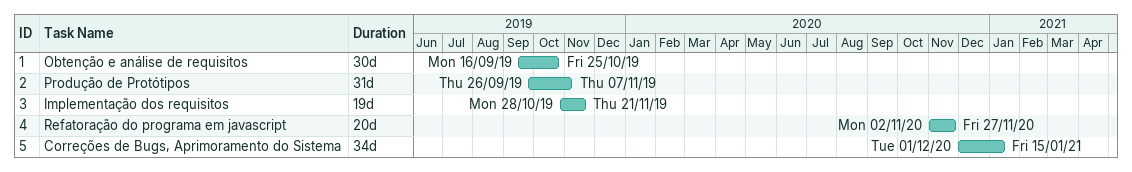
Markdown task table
| ID | Task | Duration | Start | Finish |
|---|---|---|---|---|
| 1 | Obtenção e análise de requisitos | 30d | 2019-09-16 | 2019-10-25 |
| 2 | Produção de Protótipos | 31d | 2019-09-26 | 2019-11-07 |
| 3 | Implementação dos requisitos | 19d | 2019-10-28 | 2019-11-21 |
| 4 | Refatoração do programa em javascript | 20d | 2020-11-02 | 2020-11-27 |
| 5 | Correções de Bugs, Aprimoramento do Sistema | 34d | 2020-12-01 | 2021-01-15 |
